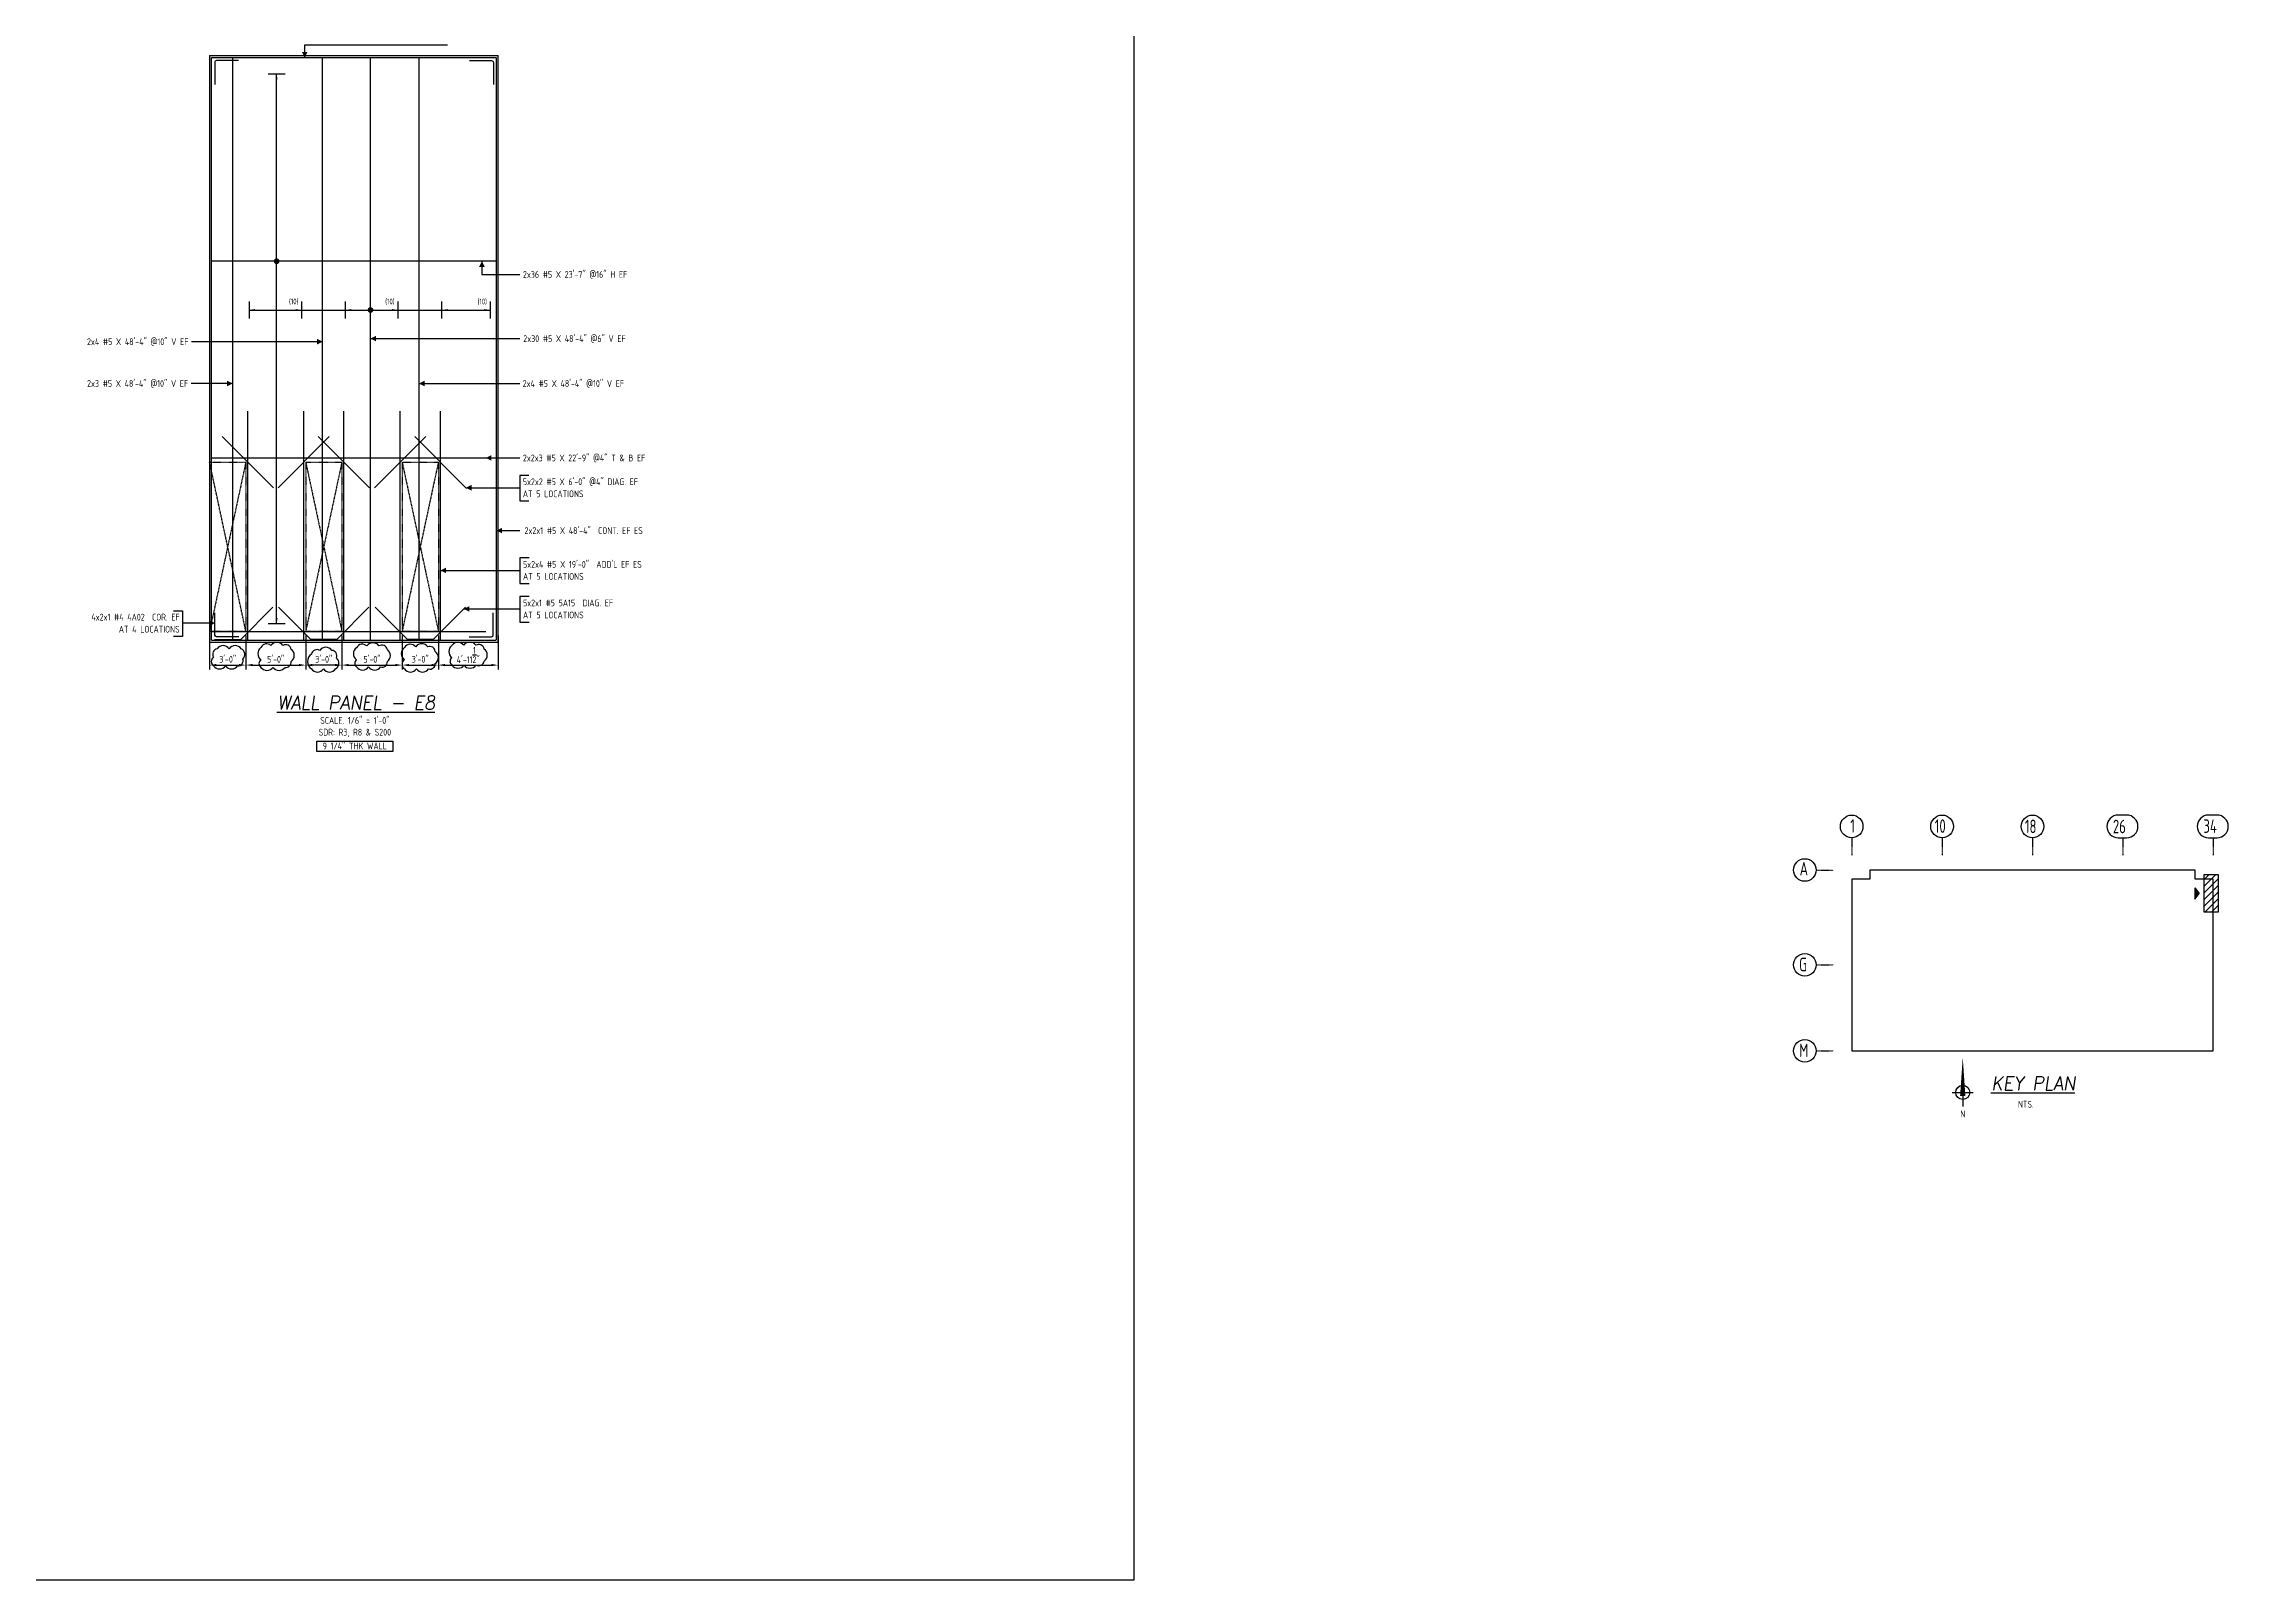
# Model space of a CAD drawing. Header units: inches. Extents: x -10781 to 50822, y -3854 to 38989.
# Drawn here: x 1439 to 3615, y -1266 to 264 of the extents above; entities that cross this region are included whole.
import ezdxf
from ezdxf.enums import TextEntityAlignment as Align

# ---------------------------------------------------------------- set-up
doc = ezdxf.new("R2010")
doc.units = ezdxf.units.IN
doc.header["$LTSCALE"] = 0.025
doc.header["$MEASUREMENT"] = 0
doc.linetypes.add('HIDDEN', pattern=[6, 3, -3])
doc.linetypes.add('PHANTOM', pattern=[2.5, 1.25, -0.25, 0.25, -0.25, 0.25, -0.25])
doc.layers.get('0').update_dxf_attribs({"linetype": 'CONTINUOUS'})
doc.layers.get('Defpoints').update_dxf_attribs({"linetype": 'CONTINUOUS'})
for name, color, linetype in [('0-25TEXT', 7, 'CONTINUOUS'), ('0-35', 3, 'CONTINUOUS'), ('0-35TEXT', 3, 'CONTINUOUS'), ('0-50', 10, 'CONTINUOUS'), ('BAR-LBL', 2, 'CONTINUOUS'), ('BARLIST', 7, 'CONTINUOUS'), ('DETAIL', 83, 'CONTINUOUS'), ('GRID', 8, 'PHANTOM'), ('Hatch', 253, 'CONTINUOUS'), ('Hgblock', 7, 'CONTINUOUS'), ('hidden', 7, 'HIDDEN'), ('INTERMEDIATERANGELAY', 7, 'CONTINUOUS'), ('RANGELAY', 7, 'CONTINUOUS'), ('REBARS', 4, 'CONTINUOUS')]:
    doc.layers.add(name, color=color, linetype=linetype)
doc.styles.add('AR', font='ARCHQUIK.shx', dxfattribs={"width": 0.8})
doc.styles.add('ROMANT', font='romant')
doc.dimstyles.new('CADS_DIM_48', dxfattribs={"dimscale": 48, "dimtxt": 0.09375, "dimasz": 0.09375, "dimexe": 0.0625, "dimexo": 0.0625, "dimgap": 0.09375, "dimtad": 0, "dimtih": 1, "dimtoh": 1, "dimzin": 1, "dimdsep": 46, "dimlunit": 4, "dimtxsty": 'AR', "dimblk": 'CLOSED', "dimcen": 0.1875, "dimadec": 0, "dimazin": 0, "dimtfac": 1, "dimtofl": 0, "dimtmove": 0, "dimatfit": 1, "dimldrblk": 'DOTBLANK', "dimfxl": 1, "dimtzin": 0, "dimarcsym": 0})

# ---------------------------------------------------------------- blocks, each defined once
blk = doc.blocks.new('leadrblk')
blk.add_lwpolyline([(0, 0, 0, 1, 0), (1, 0, 1, 1, 0)], format="xyseb")
blk = doc.blocks.new('rendmark')
at = {"color": 4}
blk.add_line((0, -3), (0, 3), dxfattribs=at)
blk = doc.blocks.new('rarrow')
at = {"color": 7}
blk.add_solid([(2, -0.33), (2, 0.33), (0, 0)], dxfattribs=at)
blk = doc.blocks.new('*U723', base_point=(1643.9, -1.6))
at = {"layer": 'INTERMEDIATERANGELAY'}
for p, q in [((1695.8, -1.6), (1739.8, -1.6)), ((1791.7, -1.6), (1835.6, -1.6))]:
    blk.add_line(p, q, dxfattribs=at)
at = {"layer": 'RANGELAY'}
for p, q in [((1643.9, -1.6), (1695.8, -1.6)), ((1739.8, -1.6), (1791.7, -1.6)), ((1835.6, -1.6), (1883.6, -1.6))]:
    blk.add_line(p, q, dxfattribs=at)
at = {"layer": 'RANGELAY', "xscale": 2.834645669291339, "yscale": 2.834645669291339}
for name, p in [('rendmark', (1643.9, -1.6)), ('rendmark', (1739.8, -1.6)), ('rendmark', (1835.6, -1.6)), ('rarrow', (1643.9, -1.6)), ('rarrow', (1739.8, -1.6)), ('rarrow', (1835.6, -1.6))]:
    blk.add_blockref(name, p, dxfattribs=at)
at = {"layer": 'RANGELAY', "xscale": 2.834645669291339, "yscale": 2.834645669291339, "rotation": 179.999996929531}
for name, p in [('rendmark', (1695.8, -1.6)), ('rendmark', (1791.7, -1.6)), ('rendmark', (1883.6, -1.6)), ('rarrow', (1695.8, -1.6)), ('rarrow', (1791.7, -1.6)), ('rarrow', (1883.6, -1.6))]:
    blk.add_blockref(name, p, dxfattribs=at)
blk = doc.blocks.new('VPM6DBDA')
at = {"const_width": 1}
blk.add_lwpolyline([(-0.5, 0, 1), (0.5, 0, 1)], format="xyb", close=True, dxfattribs=at)
blk = doc.blocks.new('*U682', base_point=(1764.9, -330.3))
at = {"layer": 'REBARS', "color": 0}
blk.add_lwpolyline([(1764.6, -330.3), (1764.6, 249.7)], dxfattribs=at)
blk = doc.blocks.new('*U851', base_point=(1730.8, -330.3))
at = {"layer": 'REBARS', "color": 0}
blk.add_lwpolyline([(1704.8, -329.9), (1729.8, -329.9, 0.198908), (1731.3, -329.3), (1763.1, -297.5)], format="xyb", dxfattribs=at)
blk = doc.blocks.new('*U852', base_point=(1705.3, -330.3))
at = {"layer": 'REBARS', "color": 0}
blk.add_lwpolyline([(1731.3, -329.9), (1706.4, -329.9, -0.198908), (1704.8, -329.3), (1673, -297.5)], format="xyb", dxfattribs=at)
blk = doc.blocks.new('*U853', base_point=(1826.9, -330.3))
at = {"layer": 'REBARS', "color": 0}
blk.add_lwpolyline([(1800.9, -329.9), (1825.9, -329.9, 0.198908), (1827.4, -329.3), (1859.2, -297.5)], format="xyb", dxfattribs=at)
blk = doc.blocks.new('*U854', base_point=(1801.4, -330.3))
at = {"layer": 'REBARS', "color": 0}
blk.add_lwpolyline([(1827.4, -329.9), (1802.5, -329.9, -0.198908), (1800.9, -329.3), (1769.1, -297.5)], format="xyb", dxfattribs=at)
blk = doc.blocks.new('*U685', base_point=(1627.7, -330.3))
at = {"layer": 'REBARS', "color": 0}
blk.add_lwpolyline([(1627.4, -330.3), (1627.4, 249.7)], dxfattribs=at)
blk = doc.blocks.new('*U683', base_point=(1813.3, -330.3))
at = {"layer": 'REBARS', "color": 0}
blk.add_lwpolyline([(1813, -330.3), (1813, 249.7)], dxfattribs=at)
blk = doc.blocks.new('*U684', base_point=(1717.2, -330.3))
at = {"layer": 'REBARS', "color": 0}
blk.add_lwpolyline([(1716.9, -330.3), (1716.9, 249.7)], dxfattribs=at)
blk = doc.blocks.new('*U741', base_point=(1890, 46.6))
at = {"layer": 'REBARS', "color": 0}
blk.add_lwpolyline([(1890, 46.9), (1607, 46.9)], dxfattribs=at)
blk = doc.blocks.new('*U546', base_point=(1671.1, -314.1))
at = {"layer": 'RANGELAY'}
blk.add_line((1671.1, -314.1), (1671.1, 233.7), dxfattribs=at)
at = {"layer": 'RANGELAY', "xscale": 2.834645669291339, "yscale": 2.834645669291339}
for name, p, rotation in [('rendmark', (1671.1, 233.7), 269.9999968959739), ('rarrow', (1671.1, 233.7), 269.9999968959739), ('rendmark', (1671.1, -314.1), 89.99999996644291), ('rarrow', (1671.1, -314.1), 89.99999996644291)]:
    blk.add_blockref(name, p, dxfattribs=dict(at, rotation=rotation))
blk = doc.blocks.new('VPM6DBEF')
at = {"const_width": 1}
blk.add_lwpolyline([(-0.5, 0, 1), (0.5, 0, 1)], format="xyb", close=True, dxfattribs=at)
blk = doc.blocks.new('*U547', base_point=(1763.3, -178.9))
at = {"layer": 'REBARS', "color": 0}
blk.add_lwpolyline([(1763.5, -178.6), (1712.6, -127.7)], dxfattribs=at)
blk = doc.blocks.new('*U548', base_point=(1672.8, -178.9))
at = {"layer": 'REBARS', "color": 0}
blk.add_lwpolyline([(1672.6, -178.6), (1723.5, -127.7)], dxfattribs=at)
blk = doc.blocks.new('*U549', base_point=(1859.4, -178.9))
at = {"layer": 'REBARS', "color": 0}
blk.add_lwpolyline([(1859.6, -178.6), (1808.7, -127.7)], dxfattribs=at)
blk = doc.blocks.new('*U550', base_point=(1768.9, -178.9))
at = {"layer": 'REBARS', "color": 0}
blk.add_lwpolyline([(1768.7, -178.6), (1819.6, -127.7)], dxfattribs=at)
blk = doc.blocks.new('*U551', base_point=(1667.7, -178.9))
at = {"layer": 'REBARS', "color": 0}
blk.add_lwpolyline([(1667.9, -178.6), (1617, -127.7)], dxfattribs=at)
blk = doc.blocks.new('*U613', base_point=(1833.9, -330.3))
at = {"layer": 'REBARS', "color": 0}
blk.add_lwpolyline([(1834.2, -330.3), (1834.2, -102.3)], dxfattribs=at)
blk = doc.blocks.new('*U614', base_point=(1794.4, -330.3))
at = {"layer": 'REBARS', "color": 0}
blk.add_lwpolyline([(1794.1, -330.3), (1794.1, -102.3)], dxfattribs=at)
blk = doc.blocks.new('*U855', base_point=(1635.1, -330.3))
at = {"layer": 'REBARS', "color": 0}
blk.add_lwpolyline([(1609.1, -329.9), (1634.1, -329.9, 0.198908), (1635.7, -329.3), (1667.4, -297.5)], format="xyb", dxfattribs=at)
blk = doc.blocks.new('*U624', base_point=(1606.4, -149.2))
at = {"layer": 'REBARS', "color": 0}
blk.add_lwpolyline([(1606.4, -148.9), (1879.4, -148.9)], dxfattribs=at)
blk = doc.blocks.new('*U625', base_point=(1606.4, -321.5))
at = {"layer": 'REBARS', "color": 0}
blk.add_lwpolyline([(1606.4, -321.8), (1879.4, -321.8)], dxfattribs=at)
blk = doc.blocks.new('*U552', base_point=(1609.4, -327.3))
at = {"layer": 'REBARS', "color": 0}
blk.add_lwpolyline([(1633.4, -327), (1611.4, -327, -0.414213), (1609.6, -325.3), (1609.6, -303.3)], format="xyb", dxfattribs=at)
blk = doc.blocks.new('*U553', base_point=(1887, -327.3))
at = {"layer": 'REBARS', "color": 0}
blk.add_lwpolyline([(1863, -327), (1885, -327, 0.414213), (1886.8, -325.3), (1886.8, -303.3)], format="xyb", dxfattribs=at)
blk = doc.blocks.new('*U739', base_point=(1606.4, 249.4))
at = {"layer": 'REBARS', "color": 0}
blk.add_lwpolyline([(1606.4, 249.7), (1889.4, 249.7)], dxfattribs=at)
blk = doc.blocks.new('*U740', base_point=(1606.4, -329.9))
at = {"layer": 'REBARS', "color": 0}
blk.add_lwpolyline([(1606.4, -330.3), (1889.4, -330.3)], dxfattribs=at)
blk = doc.blocks.new('*U554', base_point=(1606.7, -330.3))
at = {"layer": 'REBARS', "color": 0}
blk.add_lwpolyline([(1606.4, -330.3), (1606.4, 249.7)], dxfattribs=at)
blk = doc.blocks.new('*U555', base_point=(1889.7, -330.3))
at = {"layer": 'REBARS', "color": 0}
blk.add_lwpolyline([(1890, -330.3), (1890, 249.7)], dxfattribs=at)
blk = doc.blocks.new('*U576', base_point=(1609.1, 247))
at = {"layer": 'REBARS', "color": 0}
blk.add_lwpolyline([(1633.1, 246.7), (1611.1, 246.7, 0.414214), (1609.4, 245), (1609.4, 223)], format="xyb", dxfattribs=at)
blk = doc.blocks.new('*U577', base_point=(1887.3, 247))
at = {"layer": 'REBARS', "color": 0}
blk.add_lwpolyline([(1863.3, 246.7), (1885.3, 246.7, -0.414213), (1887, 245), (1887, 223)], format="xyb", dxfattribs=at)
blk = doc.blocks.new('*U615', base_point=(1737.8, -330.3))
at = {"layer": 'REBARS', "color": 0}
blk.add_lwpolyline([(1738.1, -330.3), (1738.1, -102.3)], dxfattribs=at)
blk = doc.blocks.new('*U616', base_point=(1698.3, -330.3))
at = {"layer": 'REBARS', "color": 0}
blk.add_lwpolyline([(1698, -330.3), (1698, -102.3)], dxfattribs=at)
blk = doc.blocks.new('*U617', base_point=(1642.1, -330.3))
at = {"layer": 'REBARS', "color": 0}
blk.add_lwpolyline([(1642.4, -330.3), (1642.4, -102.3)], dxfattribs=at)
blk = doc.blocks.new('*U143')
at = {"layer": 'Hgblock', "color": 3}
for p, q in [((-0.375, 0), (0.375, 0)), ((0, 0), (0, -0.5))]:
    blk.add_line(p, q, dxfattribs=at)
blk.add_lwpolyline([(0, 1.25, 0, 0.187, 0), (0, -0.125, 0.187, 0.187, 0)], format="xyseb", dxfattribs=at)
blk.add_circle((0, 0), 0.25, dxfattribs=at)
at = {"layer": 'Hgblock', "color": 3, "style": 'AR', "width": 0.8}
blk.add_text('N', height=0.244, dxfattribs=at).set_placement((0, -0.761), align=Align.MIDDLE)
blk = doc.blocks.new('*D863')
at = {"layer": 'Defpoints', "color": 0, "transparency": 16777216}
for p in [(1604.4, -321.3), (1640.4, -321.3), (1640.4, -355.2)]:
    blk.add_point(p, dxfattribs=at)
at = {"layer": 'DETAIL', "color": 0, "lineweight": -2, "transparency": 16777216}
for p, q in [((1604.4, -325.8), (1604.4, -359.7)), ((1640.4, -325.8), (1640.4, -359.7)), ((1611.1, -355.2), (1633.7, -355.2))]:
    blk.add_line(p, q, dxfattribs=at)
at = {"layer": 'DETAIL', "color": 0, "transparency": 16777216}
for points in [[(1611.1, -354), (1611.1, -356.3), (1604.4, -355.2)], [(1633.7, -354), (1633.7, -356.3), (1640.4, -355.2)]]:
    blk.add_solid(points, dxfattribs=at)
at = {"layer": 'DETAIL', "color": 0, "transparency": 16777216, "insert": (1622.4, -349.4), "char_height": 6.75, "attachment_point": 5, "style": 'AR'}
blk.add_mtext('3\'-0"', dxfattribs=at)
blk = doc.blocks.new('_DotBlank')
at = {"layer": '0-35', "color": 0, "lineweight": -2}
blk.add_line((-0.5, 0), (-1, 0), dxfattribs=at)
blk.add_circle((0, 0), 0.5, dxfattribs=at)
blk = doc.blocks.new('*D864')
at = {"layer": 'Defpoints', "color": 0, "transparency": 16777216}
for p in [(1640.4, -321.3), (1700.1, -321.3), (1700.1, -355.2)]:
    blk.add_point(p, dxfattribs=at)
at = {"layer": 'DETAIL', "color": 0, "lineweight": -2, "transparency": 16777216}
for p, q in [((1640.4, -325.8), (1640.4, -359.7)), ((1700.1, -325.8), (1700.1, -359.7)), ((1647.2, -355.2), (1693.3, -355.2))]:
    blk.add_line(p, q, dxfattribs=at)
at = {"layer": 'DETAIL', "color": 0, "transparency": 16777216}
for points in [[(1647.2, -354), (1647.2, -356.3), (1640.4, -355.2)], [(1693.3, -354), (1693.3, -356.3), (1700.1, -355.2)]]:
    blk.add_solid(points, dxfattribs=at)
at = {"layer": 'DETAIL', "color": 0, "transparency": 16777216, "insert": (1670.2, -349.4), "char_height": 6.75, "attachment_point": 5, "style": 'AR'}
blk.add_mtext('5\'-0"', dxfattribs=at)
blk = doc.blocks.new('*D865')
at = {"layer": 'Defpoints', "color": 0, "transparency": 16777216}
for p in [(1700.1, -321.3), (1736.1, -321.3), (1700.1, -355.2)]:
    blk.add_point(p, dxfattribs=at)
at = {"layer": 'DETAIL', "color": 0, "lineweight": -2, "transparency": 16777216}
for p, q in [((1700.1, -325.8), (1700.1, -359.7)), ((1736.1, -325.8), (1736.1, -359.7)), ((1729.3, -355.2), (1706.8, -355.2))]:
    blk.add_line(p, q, dxfattribs=at)
at = {"layer": 'DETAIL', "color": 0, "transparency": 16777216}
for points in [[(1706.8, -354), (1706.8, -356.3), (1700.1, -355.2)], [(1729.3, -354), (1729.3, -356.3), (1736.1, -355.2)]]:
    blk.add_solid(points, dxfattribs=at)
at = {"layer": 'DETAIL', "color": 0, "transparency": 16777216, "insert": (1718.1, -349.4), "char_height": 6.75, "attachment_point": 5, "style": 'AR'}
blk.add_mtext('3\'-0"', dxfattribs=at)
blk = doc.blocks.new('*D866')
at = {"layer": 'Defpoints', "color": 0, "transparency": 16777216}
for p in [(1736.1, -321.3), (1796.1, -321.3), (1796.1, -355.2)]:
    blk.add_point(p, dxfattribs=at)
at = {"layer": 'DETAIL', "color": 0, "lineweight": -2, "transparency": 16777216}
for p, q in [((1736.1, -325.8), (1736.1, -359.7)), ((1796.1, -325.8), (1796.1, -359.7)), ((1742.8, -355.2), (1789.4, -355.2))]:
    blk.add_line(p, q, dxfattribs=at)
at = {"layer": 'DETAIL', "color": 0, "transparency": 16777216}
for points in [[(1742.8, -354), (1742.8, -356.3), (1736.1, -355.2)], [(1789.4, -354), (1789.4, -356.3), (1796.1, -355.2)]]:
    blk.add_solid(points, dxfattribs=at)
at = {"layer": 'DETAIL', "color": 0, "transparency": 16777216, "insert": (1766.1, -349.4), "char_height": 6.75, "attachment_point": 5, "style": 'AR'}
blk.add_mtext('5\'-0"', dxfattribs=at)
blk = doc.blocks.new('*D867')
at = {"layer": 'Defpoints', "color": 0, "transparency": 16777216}
for p in [(1796.1, -321.3), (1832.2, -321.3), (1832.2, -355.2)]:
    blk.add_point(p, dxfattribs=at)
at = {"layer": 'DETAIL', "color": 0, "lineweight": -2, "transparency": 16777216}
for p, q in [((1796.1, -325.8), (1796.1, -359.7)), ((1832.2, -325.8), (1832.2, -359.7)), ((1802.9, -355.2), (1825.4, -355.2))]:
    blk.add_line(p, q, dxfattribs=at)
at = {"layer": 'DETAIL', "color": 0, "transparency": 16777216}
for points in [[(1802.9, -354), (1802.9, -356.3), (1796.1, -355.2)], [(1825.4, -354), (1825.4, -356.3), (1832.2, -355.2)]]:
    blk.add_solid(points, dxfattribs=at)
at = {"layer": 'DETAIL', "color": 0, "transparency": 16777216, "insert": (1814.1, -349.4), "char_height": 6.75, "attachment_point": 5, "style": 'AR'}
blk.add_mtext('3\'-0"', dxfattribs=at)
blk = doc.blocks.new('*D868')
at = {"layer": 'Defpoints', "color": 0, "transparency": 16777216}
for p in [(1832.2, -321.3), (1891.6, -321.3), (1891.6, -355.2)]:
    blk.add_point(p, dxfattribs=at)
at = {"layer": 'DETAIL', "color": 0, "lineweight": -2, "transparency": 16777216}
for p, q in [((1832.2, -325.8), (1832.2, -359.7)), ((1891.6, -325.8), (1891.6, -359.7)), ((1838.9, -355.2), (1884.9, -355.2))]:
    blk.add_line(p, q, dxfattribs=at)
at = {"layer": 'DETAIL', "color": 0, "transparency": 16777216}
for points in [[(1838.9, -354), (1838.9, -356.3), (1832.2, -355.2)], [(1884.9, -354), (1884.9, -356.3), (1891.6, -355.2)]]:
    blk.add_solid(points, dxfattribs=at)
at = {"layer": 'DETAIL', "color": 0, "transparency": 16777216, "insert": (1861.9, -345.1), "char_height": 6.75, "attachment_point": 5, "style": 'AR'}
blk.add_mtext('4\'-11{\\H1.000000x;\\S1/2;}"', dxfattribs=at)

msp = doc.modelspace()

# ---------------------------------------------------------------- hatches: boundary and pattern name
at = {"layer": '0-25TEXT'}
msp.add_hatch(color=256, dxfattribs=at).paths.add_polyline_path([(3581.45038, -588.25087), (3585.77027, -582.62601), (3581.45038, -577.00115)])
at = {"layer": 'Hatch'}
h = msp.add_hatch(dxfattribs=at)
h.set_pattern_fill('ANSI31', color=256, scale=37.5)
h.set_pattern_definition([(45, (1207.402, -1.958), (-3.314563, 3.314563), [])])
h.paths.add_polyline_path([(3590.63971, -563.71253), (3590.63971, -568.20833), (3599.63971, -568.20833), (3599.63971, -601.11221), (3604.58292, -601.11221), (3604.58292, -563.71253)])
h.paths.add_polyline_path([(3599.63971, -568.20833), (3590.63971, -568.20833), (3590.63971, -601.11221), (3599.63971, -601.11221)], flags=17)

# ---------------------------------------------------------------- linework, layer by layer
at = {"layer": '0-25TEXT'}
for p, q in [((3581.45038, -577.00115), (3581.45038, -588.25087)), ((3581.45038, -577.00115), (3585.77027, -582.62601)), ((3581.45038, -588.25087), (3585.77027, -582.62601))]:
    msp.add_line(p, q, dxfattribs=at)
for points in [[(1699.13555, 249.74426), (1699.13555, 262.35105), (1841.22018, 262.35105)], [(1875.58051, 46.92617), (1875.58051, 33.77506), (1913.14779, 33.77506)], [(1716.92965, -33.19716), (1586.23511, -33.19716)], [(1764.58298, -30.08311), (1913.14779, -30.08311)], [(1627.40047, -74.80746), (1585.99732, -74.80746)], [(1812.98232, -74.80541), (1913.14779, -74.80541)], [(1879.38033, -148.92507), (1913.36987, -148.92507)], [(1922.31368, -166.27207), (1913.31462, -166.27207), (1913.31462, -191.76939), (1922.31368, -191.76939)], [(1859.57533, -178.64577), (1913.31462, -178.64577)], [(1890.00536, -221.25), (1913.31462, -221.25)], [(1834.16396, -260.8967), (1913.45723, -260.8967)], [(1922.45628, -248.523), (1913.45723, -248.523), (1913.45723, -274.02032), (1922.45628, -274.02032)], [(1568.51304, -301.06655), (1577.51209, -301.06655), (1577.51209, -326.56387), (1568.51304, -326.56387)], [(1857.44015, -299.2656), (1913.45291, -299.2656)], [(1922.45197, -286.8919), (1913.45291, -286.8919), (1913.45291, -312.38923), (1922.45197, -312.38923)], [(1609.66345, -313.44025), (1577.51209, -313.44025)]]:
    msp.add_lwpolyline(points, dxfattribs=at)
at = {"layer": '0-35'}
for p, q in [((1604.38033, 251.74426), (1604.38033, -332.25574)), ((1604.38033, 251.74426), (1891.63033, 251.74426)), ((1891.63033, -332.25574), (1891.63033, 251.74426)), ((1604.38033, -332.25574), (1891.63033, -332.25574)), ((3257.63971, -559.20833), (3257.63971, -568.20833)), ((3581.63971, -559.20833), (3257.63971, -559.20833)), ((3581.63971, -568.20833), (3581.63971, -559.20833)), ((3239.63971, -568.20833), (3239.63971, -739.20833)), ((3257.63971, -568.20833), (3239.63971, -568.20833)), ((3599.63971, -568.20833), (3581.63971, -568.20833)), ((3599.63971, -739.20833), (3599.63971, -568.20833)), ((3239.63971, -739.20833), (3599.63971, -739.20833))]:
    msp.add_line(p, q, dxfattribs=at)
at = {"layer": '0-50'}
msp.add_lwpolyline([(1711.10938, -430.80635), (1786.99622, -430.80635), (1786.99622, -441.16272), (1711.10938, -441.16272)], close=True, dxfattribs=at)
for points in [[(3513.45272, -504.53155), (3504.94703, -504.53155, 1), (3504.94703, -527.03155), (3513.45272, -527.03155, 1)], [(3603.45272, -504.53155), (3594.94703, -504.53155, 1), (3594.94703, -527.03155), (3603.45272, -527.03155, 1)]]:
    msp.add_lwpolyline(points, format="xyb", close=True, dxfattribs=at)
for centre in [(3239.63971, -515.79015), (3329.63971, -515.79015), (3419.63971, -515.79015), (3193.00043, -559.20833), (3193.00043, -653.70833), (3193.00043, -739.20833)]:
    msp.add_circle(centre, 11.25, dxfattribs=at)
at = {"layer": 'BAR-LBL'}
for points in [[(-1827.83028, 1218.9583), (2524.72777, 1218.9583), (2524.72777, -1266.46422), (-1827.83028, -1266.46422)], [(3590.63971, -563.71253), (3604.58292, -563.71253), (3604.58292, -601.11221), (3590.63971, -601.11221)]]:
    msp.add_lwpolyline(points, close=True, dxfattribs=at)
at = {"layer": 'DETAIL'}
for points in [[(1608.24679, -355.87483, 0.52056705), (1620.24682, -355.87483, 0.52056705), (1632.24684, -355.87483, 0.52056705), (1637.52575, -349.15371, 0.52056705), (1635.82585, -338.85358, 0.52056705), (1623.82583, -338.85358, 0.52056705), (1611.82581, -338.85358, 0.52056705), (1608.24679, -347.27459, 0.52056705)], [(1655.48123, -357.41104, 0.52056705), (1667.48125, -357.41104, 0.52056705), (1679.48127, -357.41104, 0.52056705), (1685.56701, -351.49676, 0.52056705), (1685.56701, -339.49673, 0.52056705), (1677.38572, -335.678, 0.52056705), (1665.38569, -335.678, 0.52056705), (1655.48123, -337.77356, 0.52056705), (1655.48123, -349.77358, 0.52056705)], [(1705.77114, -359.00171, 0.52056705), (1717.77116, -359.00171, 0.52056705), (1729.77119, -359.00171, 0.52056705), (1730.7287, -347.9592, 0.52056705), (1726.1194, -340.56847, 0.52056705), (1714.11938, -340.56847, 0.52056705), (1705.77114, -344.22026, 0.52056705)], [(1750.7092, -357.07046, 0.52056705), (1762.70922, -357.07046, 0.52056705), (1774.70925, -357.07046, 0.52056705), (1781.36475, -351.72593, 0.52056705), (1781.36475, -339.72591, 0.52056705), (1772.9567, -336.13394, 0.52056705), (1760.95667, -336.13394, 0.52056705), (1750.7092, -337.88649, 0.52056705), (1750.7092, -349.88652, 0.52056705)], [(1798.39115, -359.0033, 0.52056705), (1810.39118, -359.0033, 0.52056705), (1822.3912, -359.0033, 0.52056705), (1829.04679, -353.65886, 0.52056705), (1829.04679, -341.65884, 0.52056705), (1821.6629, -337.04271, 0.52056705), (1809.66287, -337.04271, 0.52056705), (1798.39115, -337.77102, 0.52056705), (1798.39115, -349.77104, 0.52056705)], [(1845.71101, -355.15448, 0.52056705), (1857.71103, -355.15448, 0.52056705), (1869.71106, -355.15448, 0.52056705), (1877.73415, -351.17755, 0.52056705), (1877.73415, -339.17753, 0.52056705), (1869.46117, -335.45049, 0.52056705), (1857.46114, -335.45049, 0.52056705), (1845.71101, -335.70038, 0.52056705), (1845.71101, -347.7004, 0.52056705)]]:
    msp.add_lwpolyline(points, format="xyb", close=True, dxfattribs=at)
at = {"layer": 'GRID', "lineweight": -3}
for points in [[(3239.63971, -527.04015), (3239.63971, -544.28108)], [(3329.63971, -527.04015), (3329.63971, -544.28108)], [(3419.63971, -527.04015), (3419.63971, -544.28108)], [(3509.63971, -527.04015), (3509.63971, -544.28108)], [(3599.63971, -527.04015), (3599.63971, -544.28108)], [(3204.25043, -559.20833), (3221.49137, -559.20833)], [(3204.25043, -653.70833), (3221.49137, -653.70833)], [(3204.25043, -739.20833), (3221.49137, -739.20833)]]:
    msp.add_lwpolyline(points, dxfattribs=at)
at = {"layer": 'hidden'}
for p, q in [((1604.38033, -153.18993), (1640.4165, -153.18993)), ((1640.4165, -153.18993), (1640.4165, -321.27048)), ((1700.07509, -153.18993), (1700.07509, -321.27048)), ((1700.07509, -153.18993), (1736.06679, -153.18993)), ((1736.06679, -153.18993), (1736.06679, -321.27048)), ((1796.12778, -153.18993), (1796.12778, -321.27048)), ((1796.12778, -153.18993), (1832.16395, -153.18993)), ((1832.16395, -153.18993), (1832.16395, -321.27048)), ((1604.38033, -321.27048), (1640.4165, -321.27048)), ((1700.07509, -321.27048), (1736.06679, -321.27048)), ((1796.12778, -321.27048), (1832.16395, -321.27048))]:
    msp.add_line(p, q, dxfattribs=at)
for points in [[(1640.4165, -153.18993), (1604.38033, -321.27048)], [(1640.4165, -321.27048), (1604.38033, -153.18993)], [(1736.06679, -153.18993), (1700.07509, -321.27048)], [(1700.07509, -153.18993), (1736.06679, -321.27048)], [(1832.16395, -153.18993), (1796.12778, -321.27048)], [(1796.12778, -153.18993), (1832.16395, -321.27048)]]:
    msp.add_lwpolyline(points, dxfattribs=at)

# ---------------------------------------------------------------- block references
at = {"layer": '0-25TEXT'}
for name, p, xscale, yscale, rotation in [('leadrblk', (1699.13555, 249.74426), 5.623937007874017, 2.250708661417324, 90.00000153523449), ('VPM6DBEF', (1671.12357, 46.92618), 2.834645669291339, 2.834645669291339, 269.9999999664429), ('leadrblk', (1875.58051, 46.92617), 5.623937007874017, 2.250708661417324, 270.0000046057035), ('leadrblk', (1716.92965, -33.19716), 5.623937007874017, 2.250708661417324, 180.000003070469), ('leadrblk', (1627.40047, -74.80746), 5.623937007874017, 2.250708661417324, 180.000003070469), ('leadrblk', (1890.00536, -221.25), 5.623937007874004, 2.250708661417324, 6.129042313673963e-06), ('leadrblk', (1609.66345, -313.44025), 5.623937007874017, 2.250708661417324, 180.000003070469)]:
    msp.add_blockref(name, p, dxfattribs=dict(at, xscale=xscale, yscale=yscale, rotation=rotation))
for name, p, xscale, yscale in [('VPM6DBDA', (1764.58299, -1.62006), 2.834645669291339, 2.834645669291339), ('leadrblk', (1764.58298, -30.08311), 5.623937007874017, 2.250708661417324), ('leadrblk', (1812.98232, -74.80541), 5.623937007874017, 2.250708661417324), ('leadrblk', (1879.38033, -148.92507), 5.623937007874017, 2.250708661417324), ('leadrblk', (1859.57533, -178.64577), 5.623937007874017, 2.250708661417324), ('leadrblk', (1834.16396, -260.8967), 5.623937007874017, 2.250708661417324), ('leadrblk', (1857.44015, -299.2656), 5.623937007874017, 2.250708661417324)]:
    msp.add_blockref(name, p, dxfattribs=dict(at, xscale=xscale, yscale=yscale))
at = {"layer": 'BARLIST', "xscale": 28.125, "yscale": 28.125, "zscale": 28.125}
msp.add_blockref('*U143', (3350.23791, -780.73695), dxfattribs=at)
at = {"layer": 'RANGELAY'}
for name, p in [('*U546', (1671.12357, -314.09509)), ('*U723', (1643.94507, -1.62006))]:
    msp.add_blockref(name, p, dxfattribs=at)
at = {"layer": 'REBARS', "color": 4}
for name, p in [('*U739', (1606.38033, 249.43176)), ('*U554', (1606.69283, -330.25574)), ('*U576', (1609.13009, 246.99403)), ('*U685', (1627.71289, -330.25574)), ('*U684', (1717.24205, -330.25574)), ('*U682', (1764.89538, -330.25579)), ('*U683', (1813.29474, -330.25574)), ('*U577', (1887.25497, 246.99435)), ('*U555', (1889.69291, -330.25574)), ('*U741', (1890.00528, 46.61368)), ('*U617', (1642.10404, -330.25574)), ('*U616', (1698.34308, -330.25574)), ('*U615', (1737.75433, -330.25574)), ('*U614', (1794.44024, -330.25574)), ('*U613', (1833.85149, -330.25574)), ('*U551', (1667.65137, -178.86674)), ('*U548', (1672.84022, -178.86674)), ('*U547', (1763.30167, -178.86674)), ('*U550', (1768.8929, -178.86674)), ('*U549', (1859.35435, -178.86674)), ('*U624', (1606.38033, -149.23757)), ('*U855', (1635.14355, -330.25574)), ('*U552', (1609.38033, -327.25574)), ('*U852', (1705.34804, -330.25574)), ('*U851', (1730.79384, -330.25574)), ('*U854', (1801.4452, -330.25574)), ('*U853', (1826.891, -330.25574)), ('*U553', (1887.0052, -327.25582)), ('*U625', (1606.38033, -321.51095)), ('*U740', (1606.38033, -329.94324))]:
    msp.add_blockref(name, p, dxfattribs=at)

# ---------------------------------------------------------------- texts
at = {"color": 7, "linetype": 'Continuous', "style": 'ROMANT', "oblique": 9, "width": 0.95}
for s, p in [('%%UWALL PANEL - E8', (1750.42468, -399.23445)), ('%%UKEY PLAN', (3420.5179, -778.27361))]:
    msp.add_text(s, height=13.5, dxfattribs=at).set_placement(p, align=Align.CENTER)
at = {"layer": '0-25TEXT', "style": 'AR', "width": 0.8}
for p in [(1695.84244, 4.04923), (1791.66177, 4.04923), (1883.63033, 4.04923)]:
    msp.add_text(' (10) ', height=5.669291, dxfattribs=at).set_placement(p, align=Align.RIGHT)
at = {"layer": '0-35TEXT', "style": 'AR', "width": 0.8}
for s, height, p in [('AT 5 LOCATIONS', 6.7498312, (1916.31431, -188.01978)), ('AT 5 LOCATIONS', 6.7498312, (1916.45691, -270.27072)), ('AT 5 LOCATIONS', 6.7498312, (1916.4526, -308.63962)), ('NTS.', 6.75, (3405.15936, -795.82187))]:
    msp.add_text(s, height=height, dxfattribs=at).set_placement(p)
msp.add_text('AT 4 LOCATIONS', height=6.7498312, dxfattribs=at).set_placement((1574.51241, -322.81426), align=Align.RIGHT)
for s, p in [('SCALE. 1/6" = 1\'-0"', (1749.0528, -413.68134)), ('SDR: R3, R8 & S200', (1749.0528, -425.34954)), ('9 1/4" THK WALL', (1748.97588, -439.13756))]:
    msp.add_text(s, height=6.7498312, dxfattribs=at).set_placement(p, align=Align.CENTER)
at = {"layer": '0-50', "style": 'AR', "width": 0.8}
for s, p in [('1', (3238.18583, -522.05191)), ('10', (3322.38948, -522.27661)), ('18', (3412.10768, -522.558)), ('26', (3499.75409, -522.64245)), ('34', (3589.92597, -522.27661)), ('A', (3187.88027, -564.57879)), ('G', (3187.32551, -660.04058)), ('M', (3187.39097, -745.57284))]:
    msp.add_text(s, height=13.5, dxfattribs=at).set_placement(p)
at = {"layer": 'BAR-LBL', "style": 'AR', "width": 0.8}
for s, p in [('2x36 #5 X 23\'-7" @16" H EF', (1916.40351, 30.40041)), ('2x30 #5 X 48\'-4" @6" V EF', (1916.75796, -33.45776)), ('2x4 #5 X 48\'-4" @10" V EF', (1916.14747, -78.18005)), ('2x2x3 #5 X 22\'-9" @4" T & B EF', (1916.36956, -152.29972)), ('5x2x2 #5 X 6\'-0" @4" DIAG. EF', (1916.31431, -176.02104)), ('2x2x1 #5 X 48\'-4"  CONT. EF ES', (1917.98681, -224.62464)), ('5x2x4 #5 X 19\'-0"  ADD\'L EF ES', (1916.45691, -258.27198)), ('5x2x1 #5 5A15  DIAG. EF', (1916.4526, -296.64088))]:
    msp.add_text(s, height=6.7492913, dxfattribs=at).set_placement(p)
for s, p in [('2x4 #5 X 48\'-4" @10" V EF', (1583.23542, -36.5718)), ('2x3 #5 X 48\'-4" @10" V EF', (1582.99764, -78.1821)), ('4x2x1 #4 4A02  COR. EF', (1574.51241, -310.81552))]:
    msp.add_text(s, height=6.7492913, dxfattribs=at).set_placement(p, align=Align.RIGHT)

# ---------------------------------------------------------------- dimensions: what is measured, and where the dimension line sits
at = {"layer": 'DETAIL'}
for base, p1, p2, text, picture, middle in [((1640.4165, -355.15448), (1604.38033, -321.27048), (1640.4165, -321.27048), '3\'-0"', '*D863', (1622.39841, -349.4131)), ((1700.07509, -355.15448), (1640.4165, -321.27048), (1700.07509, -321.27048), '5\'-0"', '*D864', (1670.2458, -349.4131)), ((1796.12778, -355.15448), (1736.06679, -321.27048), (1796.12778, -321.27048), '5\'-0"', '*D866', (1766.09729, -349.4131)), ((1832.16395, -355.15448), (1796.12778, -321.27048), (1832.16395, -321.27048), '3\'-0"', '*D867', (1814.14587, -349.4131))]:
    dim = msp.add_linear_dim(base=base, p1=p1, p2=p2, text=text, dimstyle='CADS_DIM_48', override={"dimscale": 72, "dimgap": 0.03125, "dimtad": 1, "dimtih": 0, "dimtoh": 0, "dimdec": 4, "dimtdec": 4}, dxfattribs=at)
    dim.commit()
    dim.dimension.update_dxf_attribs({"geometry": picture, "text_midpoint": middle})
for base, p1, p2, override, picture, middle in [((1700.07509, -355.15448), (1736.06679, -321.27048), (1700.07509, -321.27048), {"dimscale": 72, "dimgap": 0.03125, "dimtad": 1, "dimtih": 0, "dimtoh": 0, "dimdec": 4, "dimtdec": 4}, '*D865', (1718.07094, -349.4131)), ((1891.63033, -355.15448), (1832.16395, -321.27048), (1891.63033, -321.27048), {"dimscale": 72, "dimgap": 0.03125, "dimtad": 1, "dimtih": 0, "dimtoh": 0, "dimdec": 3, "dimtdec": 4}, '*D868', (1861.89714, -345.14586))]:
    dim = msp.add_linear_dim(base=base, p1=p1, p2=p2, dimstyle='CADS_DIM_48', override=override, dxfattribs=at)
    dim.commit()
    dim.dimension.update_dxf_attribs({"geometry": picture, "text_midpoint": middle})

doc.saveas('drawing.dxf')
